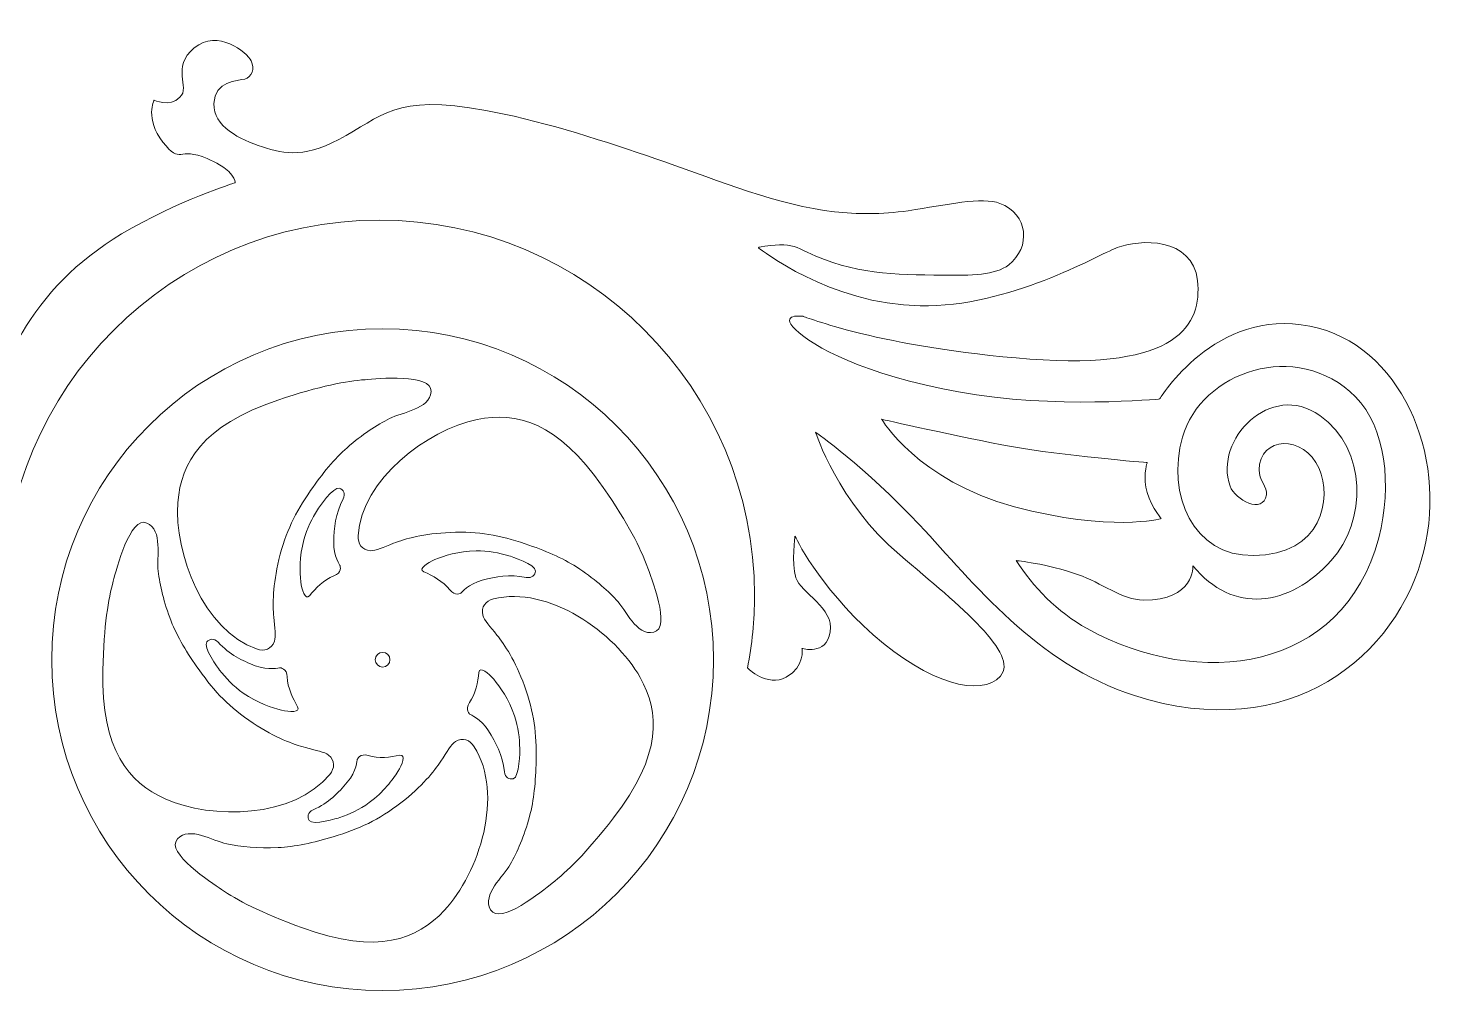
# Model space of a CAD drawing. Header units: millimetres. Extents: x -329 to 352, y -94 to 146.
# Drawn here: x -54.9 to 28.7, y -55 to 1.7 of the extents above; entities that cross this region are included whole.
import ezdxf

# ---------------------------------------------------------------- set-up
doc = ezdxf.new("R2010")
doc.units = ezdxf.units.MM
doc.header["$MEASUREMENT"] = 0
doc.layers.add('Layer 1', color=7, linetype='Continuous')

msp = doc.modelspace()

# ---------------------------------------------------------------- linework, layer by layer
at = {"layer": 'Layer 1', "lineweight": 9}
for points, knots in [([(-12.5333, -35.9726), (-12.263, -34.589), (-12.1198, -33.1599), (-12.1198, -31.698), (-12.1198, -31.698), (-12.1198, -19.4803), (-22.0279, -9.5722), (-34.2443, -9.5722), (-34.2443, -9.5722), (-46.4617, -9.5722), (-56.3698, -19.4803), (-56.3698, -31.698), (-56.3698, -31.698), (-56.3698, -32.9518), (-56.264, -34.1812), (-56.0625, -35.3786), (-56.0625, -35.3786), (-55.8614, -36.5762), (-58.1146, -37.0998), (-58.5457, -35.4914), (-58.5457, -35.4914), (-58.9786, -33.8835), (-58.7525, -32.9352), (-58.7525, -32.9352), (-58.7525, -32.9352), (-61.8985, -38.1401), (-71.9047, -38.169), (-75.7327, -33.8009), (-75.7327, -33.8009), (-75.7327, -33.8009), (-76.9166, -33.4922), (-78.121, -33.7388), (-78.121, -33.7388), (-79.3268, -33.9868), (-79.3473, -34.3368), (-79.3473, -34.3368), (-79.3473, -34.3368), (-79.3473, -34.3368), (-79.7992, -34.3989), (-79.9442, -33.8835), (-79.9442, -33.8835), (-80.0888, -33.3681), (-79.9756, -32.9148), (-79.6242, -32.5743), (-79.6242, -32.5743), (-79.2742, -32.2339), (-78.4406, -32.1305), (-78.4406, -32.1305), (-78.4406, -32.1305), (-78.4406, -32.1305), (-80.2871, -30.4838), (-82.5597, -31.1205), (-82.5597, -31.1205), (-85.1984, -31.8592), (-85.9096, -36.0788), (-82.838, -36.0068), (-82.838, -36.0068), (-82.3942, -35.9973), (-81.7356, -35.6777), (-82.0234, -34.9348), (-82.0234, -34.9348), (-82.3127, -34.1922), (-83.2292, -35.0177), (-83.6205, -34.1618), (-83.6205, -34.1618), (-84.012, -33.306), (-83.2705, -32.5838), (-82.765, -32.533), (-82.765, -32.533), (-80.2528, -32.2752), (-79.0319, -37.2871), (-82.5498, -37.5326), (-82.5498, -37.5326), (-85.9633, -37.7707), (-86.2222, -34.2225), (-86.3986, -34.4539), (-86.3986, -34.4539), (-88.3089, -36.9523), (-92.1591, -35.2078), (-89.1189, -32.1513), (-89.1189, -32.1513), (-89.1189, -32.1513), (-88.8709, -33.7706), (-88.0581, -33.7911), (-88.0581, -33.7911), (-87.3222, -33.809), (-86.8286, -33.3212), (-86.4099, -32.7384), (-86.4099, -32.7384), (-84.5289, -30.1267), (-82.7085, -28.6691), (-79.2026, -29.3595), (-79.2026, -29.3595), (-76.4411, -29.9024), (-74.3837, -31.4705), (-74.3837, -31.4705), (-74.3837, -31.4705), (-74.3837, -31.4705), (-76.0925, -25.7393), (-71.0475, -23.8417), (-71.0475, -23.8417), (-68.3438, -22.826), (-66.1167, -23.8184), (-65.0241, -25.0944), (-65.0241, -25.0944), (-64.0773, -26.1996), (-64.0854, -27.5529), (-64.0854, -27.5529), (-64.0854, -27.5529), (-64.0854, -27.5529), (-63.7767, -27.4396), (-63.1498, -27.4605), (-63.1498, -27.4605), (-62.5215, -27.4809), (-62.2224, -28.1618), (-62.2224, -28.1618), (-62.2224, -28.1618), (-60.1142, -28.4941), (-58.9814, -25.5022), (-58.4646, -23.9037), (-58.4646, -23.9037), (-56.5987, -18.1351), (-54.85, -13.6552), (-49.419, -10.3878), (-49.419, -10.3878), (-46.1064, -8.3939), (-42.7053, -7.3867), (-42.73, -7.3673), (-42.73, -7.3673), (-42.755, -7.3479), (-42.6683, -6.6864), (-44.3768, -5.9452), (-44.3768, -5.9452), (-46.087, -5.2023), (-45.9216, -6.3573), (-46.9923, -4.9751), (-46.9923, -4.9751), (-48.0629, -3.5943), (-47.5077, -2.5014), (-47.5077, -2.5014), (-47.5077, -2.5014), (-47.5077, -2.5014), (-46.6176, -2.9466), (-45.9837, -2.336), (-45.9837, -2.336), (-45.3497, -1.7257), (-46.5308, -0.583), (-45.1388, 0.5716), (-45.1388, 0.5716), (-43.7485, 1.7252), (-42.0396, 0.3028), (-41.7874, -0.1918), (-41.7874, -0.1918), (-41.5517, -0.6546), (-41.757, -1.1563), (-42.168, -1.2582), (-42.168, -1.2582), (-42.5801, -1.3616), (-43.9457, -1.3672), (-43.9855, -2.7082), (-43.9855, -2.7082), (-44.0268, -4.0477), (-42.4615, -4.8315), (-41.1234, -5.2644), (-41.1234, -5.2644), (-39.7854, -5.6969), (-38.5697, -5.9452), (-36.1803, -4.5835), (-36.1803, -4.5835), (-33.792, -3.2236), (-32.9584, -2.0259), (-26.8716, -3.3255), (-26.8716, -3.3255), (-23.734, -3.9965), (-20.1536, -5.179), (-17.4115, -6.1407), (-17.4115, -6.1407), (-14.2612, -7.2445), (-10.7154, -8.704), (-7.3972, -9.08), (-7.3972, -9.08), (-6.1046, -9.2275), (-4.6399, -9.2483), (-3.0647, -9.0169), (-3.0647, -9.0169), (-0.7921, -8.6817), (1.2872, -8.1829), (2.3427, -8.5854), (2.3427, -8.5854), (4.0296, -9.2275), (4.1824, -11.1762), (2.8609, -12.2081), (2.8609, -12.2081), (2.0686, -12.8269), (0.6518, -12.8396), (-1.0239, -12.8174), (-1.0239, -12.8174), (-3.9054, -12.7803), (-6.2686, -12.7775), (-9.0136, -11.4669), (-9.0136, -11.4669), (-9.6214, -11.1762), (-9.9287, -11.0013), (-10.6438, -11.0369), (-10.6438, -11.0369), (-12.2493, -11.1198), (-11.8372, -11.2436), (-11.8372, -11.2436), (-11.8372, -11.2436), (-11.8372, -11.2436), (-7.6783, -14.5428), (-2.3645, -14.6253), (-2.3645, -14.6253), (2.9491, -14.7079), (7.9638, -11.6874), (9.262, -11.1928), (9.262, -11.1928), (10.5585, -10.6979), (13.6993, -10.5423), (13.9872, -13.1412), (13.9872, -13.1412), (14.2764, -15.7387), (12.8339, -18.4191), (4.1027, -17.7591), (4.1027, -17.7591), (-4.63, -17.099), (-9.2426, -15.2441), (-9.2426, -15.2441), (-9.2426, -15.2441), (-9.2426, -15.2441), (-10.7253, -15.0374), (-9.6959, -16.0269), (-9.6959, -16.0269), (-8.6665, -17.0175), (-5.7423, -18.6671), (-0.0993, -19.6979), (-0.0993, -19.6979), (5.5441, -20.7287), (11.7629, -20.11), (11.7629, -20.11), (11.7629, -20.11), (11.7629, -20.11), (15.018, -14.7079), (20.6197, -15.8216), (20.6197, -15.8216), (25.9513, -16.8814), (28.7308, -23.3965), (27.3377, -29.0603), (27.3377, -29.0603), (25.808, -35.2822), (19.4333, -40.5298), (10.2802, -37.5943), (10.2802, -37.5943), (4.4939, -35.7398), (0.8077, -30.9551), (-2.4004, -27.5225), (-2.4004, -27.5225), (-5.6086, -24.0897), (-8.5176, -22.0792), (-8.5176, -22.0792), (-8.5176, -22.0792), (-8.5176, -22.0792), (-7.225, -26.2134), (-3.5593, -29.3055), (-3.5593, -29.3055), (0.1075, -32.3993), (3.4853, -35.1623), (2.3716, -36.4397), (2.3716, -36.4397), (1.2596, -37.7185), (-1.8699, -36.893), (-5.1235, -34.0073), (-5.1235, -34.0073), (-8.3783, -31.1205), (-9.7372, -28.1921), (-9.7372, -28.1921), (-9.7372, -28.1921), (-9.7372, -28.1921), (-9.9439, -29.7588), (-9.6751, -30.6464), (-9.6751, -30.6464), (-9.4077, -31.5326), (-7.4095, -32.4198), (-7.6575, -33.8422), (-7.6575, -33.8422), (-7.9045, -35.2643), (-9.3251, -34.8109), (-9.3251, -34.8109), (-9.3251, -34.8109), (-9.3251, -34.8109), (-9.1198, -35.883), (-10.2526, -36.5018), (-10.2526, -36.5018), (-11.3853, -37.1206), (-12.5333, -35.9726), (-12.5333, -35.9726)], [0, 0, 0, 0, 0.0133333, 0.0133333, 0.0133333, 0.0133333, 0.0266667, 0.0266667, 0.0266667, 0.0266667, 0.04, 0.04, 0.04, 0.04, 0.0533333, 0.0533333, 0.0533333, 0.0533333, 0.0666667, 0.0666667, 0.0666667, 0.0666667, 0.08, 0.08, 0.08, 0.08, 0.0933333, 0.0933333, 0.0933333, 0.0933333, 0.1066667, 0.1066667, 0.1066667, 0.1066667, 0.12, 0.12, 0.12, 0.12, 0.1333333, 0.1333333, 0.1333333, 0.1333333, 0.1466667, 0.1466667, 0.1466667, 0.1466667, 0.16, 0.16, 0.16, 0.16, 0.1733333, 0.1733333, 0.1733333, 0.1733333, 0.1866667, 0.1866667, 0.1866667, 0.1866667, 0.2, 0.2, 0.2, 0.2, 0.2133333, 0.2133333, 0.2133333, 0.2133333, 0.2266667, 0.2266667, 0.2266667, 0.2266667, 0.24, 0.24, 0.24, 0.24, 0.2533333, 0.2533333, 0.2533333, 0.2533333, 0.2666667, 0.2666667, 0.2666667, 0.2666667, 0.28, 0.28, 0.28, 0.28, 0.2933333, 0.2933333, 0.2933333, 0.2933333, 0.3066667, 0.3066667, 0.3066667, 0.3066667, 0.32, 0.32, 0.32, 0.32, 0.3333333, 0.3333333, 0.3333333, 0.3333333, 0.3466667, 0.3466667, 0.3466667, 0.3466667, 0.36, 0.36, 0.36, 0.36, 0.3733333, 0.3733333, 0.3733333, 0.3733333, 0.3866667, 0.3866667, 0.3866667, 0.3866667, 0.4, 0.4, 0.4, 0.4, 0.4133333, 0.4133333, 0.4133333, 0.4133333, 0.4266667, 0.4266667, 0.4266667, 0.4266667, 0.44, 0.44, 0.44, 0.44, 0.4533333, 0.4533333, 0.4533333, 0.4533333, 0.4666667, 0.4666667, 0.4666667, 0.4666667, 0.48, 0.48, 0.48, 0.48, 0.4933333, 0.4933333, 0.4933333, 0.4933333, 0.5066667, 0.5066667, 0.5066667, 0.5066667, 0.52, 0.52, 0.52, 0.52, 0.5333333, 0.5333333, 0.5333333, 0.5333333, 0.5466667, 0.5466667, 0.5466667, 0.5466667, 0.56, 0.56, 0.56, 0.56, 0.5733333, 0.5733333, 0.5733333, 0.5733333, 0.5866667, 0.5866667, 0.5866667, 0.5866667, 0.6, 0.6, 0.6, 0.6, 0.6133333, 0.6133333, 0.6133333, 0.6133333, 0.6266667, 0.6266667, 0.6266667, 0.6266667, 0.64, 0.64, 0.64, 0.64, 0.6533333, 0.6533333, 0.6533333, 0.6533333, 0.6666667, 0.6666667, 0.6666667, 0.6666667, 0.68, 0.68, 0.68, 0.68, 0.6933333, 0.6933333, 0.6933333, 0.6933333, 0.7066667, 0.7066667, 0.7066667, 0.7066667, 0.72, 0.72, 0.72, 0.72, 0.7333333, 0.7333333, 0.7333333, 0.7333333, 0.7466667, 0.7466667, 0.7466667, 0.7466667, 0.76, 0.76, 0.76, 0.76, 0.7733333, 0.7733333, 0.7733333, 0.7733333, 0.7866667, 0.7866667, 0.7866667, 0.7866667, 0.8, 0.8, 0.8, 0.8, 0.8133333, 0.8133333, 0.8133333, 0.8133333, 0.8266667, 0.8266667, 0.8266667, 0.8266667, 0.84, 0.84, 0.84, 0.84, 0.8533333, 0.8533333, 0.8533333, 0.8533333, 0.8666667, 0.8666667, 0.8666667, 0.8666667, 0.88, 0.88, 0.88, 0.88, 0.8933333, 0.8933333, 0.8933333, 0.8933333, 0.9066667, 0.9066667, 0.9066667, 0.9066667, 0.92, 0.92, 0.92, 0.92, 0.9333333, 0.9333333, 0.9333333, 0.9333333, 0.9466667, 0.9466667, 0.9466667, 0.9466667, 0.96, 0.96, 0.96, 0.96, 0.9733333, 0.9733333, 0.9733333, 0.9733333, 1, 1, 1, 1]), ([(-34.04, -15.9772), (-23.2722, -15.9772), (-14.5395, -24.7098), (-14.5395, -35.4777), (-14.5395, -35.4777), (-14.5395, -46.2459), (-23.2722, -54.9785), (-34.04, -54.9785), (-34.04, -54.9785), (-44.8068, -54.9785), (-53.5395, -46.2459), (-53.5395, -35.4777), (-53.5395, -35.4777), (-53.5395, -24.7098), (-44.8068, -15.9772), (-34.04, -15.9772)], [0, 0, 0, 0, 0.2, 0.2, 0.2, 0.2, 0.4, 0.4, 0.4, 0.4, 0.6, 0.6, 0.6, 0.6, 1, 1, 1, 1]), ([(3.299, -29.6364), (4.2928, -31.1632), (5.7092, -32.6639), (7.483, -33.6464), (7.483, -33.6464), (14.0355, -37.2776), (22.5889, -36.2302), (24.6696, -28.2969), (24.6696, -28.2969), (25.4814, -25.2006), (25.0679, -21.7582), (23.3068, -19.9929), (23.3068, -19.9929), (19.8165, -16.4926), (14.1882, -18.5405), (13.1052, -22.3656), (13.1052, -22.3656), (12.1488, -25.7421), (13.7197, -29.3799), (17.2807, -29.3401), (17.2807, -29.3401), (21.3637, -29.2945), (21.9204, -25.964), (21.1545, -24.2054), (21.1545, -24.2054), (20.2684, -22.1769), (17.6472, -22.3011), (17.6155, -24.2978), (17.6155, -24.2978), (17.6074, -24.863), (18.1214, -25.3286), (18.0497, -25.7639), (18.0497, -25.7639), (17.8582, -26.9408), (16.2029, -26.0673), (15.9108, -25.2485), (15.9108, -25.2485), (14.9298, -22.4993), (18.3171, -19.0421), (21.1958, -21.0829), (21.1958, -21.0829), (24.029, -23.092), (23.9602, -27.3268), (21.8696, -29.6378), (21.8696, -29.6378), (19.4196, -32.3443), (16.064, -32.8445), (13.7212, -29.938), (13.7212, -29.938), (13.7212, -29.938), (13.8217, -31.9996), (10.8012, -31.9693), (10.8012, -31.9693), (9.5499, -31.957), (8.2958, -30.9357), (6.9662, -30.47), (6.9662, -30.47), (5.0837, -29.8085), (3.299, -29.6364), (3.299, -29.6364)], [0, 0, 0, 0, 0.0625, 0.0625, 0.0625, 0.0625, 0.125, 0.125, 0.125, 0.125, 0.1875, 0.1875, 0.1875, 0.1875, 0.25, 0.25, 0.25, 0.25, 0.3125, 0.3125, 0.3125, 0.3125, 0.375, 0.375, 0.375, 0.375, 0.4375, 0.4375, 0.4375, 0.4375, 0.5, 0.5, 0.5, 0.5, 0.5625, 0.5625, 0.5625, 0.5625, 0.625, 0.625, 0.625, 0.625, 0.6875, 0.6875, 0.6875, 0.6875, 0.75, 0.75, 0.75, 0.75, 0.8125, 0.8125, 0.8125, 0.8125, 0.875, 0.875, 0.875, 0.875, 1, 1, 1, 1]), ([(-40.4549, -32.9617), (-40.5198, -32.2282), (-40.5198, -31.1039), (-40.1477, -29.5676), (-40.1477, -29.5676), (-39.7494, -27.9289), (-39.1913, -26.836), (-38.2804, -25.5117), (-38.2804, -25.5117), (-37.5943, -24.5141), (-36.8735, -23.6321), (-36.1362, -22.9844), (-36.1362, -22.9844), (-35.2458, -22.2005), (-34.3709, -21.6477), (-33.6336, -21.2646), (-33.6336, -21.2646), (-32.902, -20.8843), (-31.2566, -20.7316), (-31.185, -19.6718), (-31.185, -19.6718), (-31.112, -18.5955), (-34.3614, -18.9194), (-35.0765, -18.9758), (-35.0765, -18.9758), (-36.1376, -19.0598), (-37.7029, -19.3286), (-40.2136, -20.1802), (-40.2136, -20.1802), (-44.7105, -21.7042), (-45.9216, -23.8706), (-46.1022, -26.2063), (-46.1022, -26.2063), (-46.3364, -29.2229), (-44.5987, -33.7484), (-41.4649, -34.8441), (-41.4649, -34.8441), (-41.0074, -35.0025), (-40.5791, -34.866), (-40.4122, -34.3947), (-40.4122, -34.3947), (-40.3103, -34.1068), (-40.4013, -33.5967), (-40.4549, -32.9617)], [0, 0, 0, 0, 0.0833333, 0.0833333, 0.0833333, 0.0833333, 0.1666667, 0.1666667, 0.1666667, 0.1666667, 0.25, 0.25, 0.25, 0.25, 0.3333333, 0.3333333, 0.3333333, 0.3333333, 0.4166667, 0.4166667, 0.4166667, 0.4166667, 0.5, 0.5, 0.5, 0.5, 0.5833333, 0.5833333, 0.5833333, 0.5833333, 0.6666667, 0.6666667, 0.6666667, 0.6666667, 0.75, 0.75, 0.75, 0.75, 0.8333333, 0.8333333, 0.8333333, 0.8333333, 1, 1, 1, 1]), ([(-33.3913, -28.6165), (-32.7033, -28.3533), (-31.6231, -28.0418), (-30.0437, -27.9773), (-30.0437, -27.9773), (-28.3599, -27.9067), (-27.1541, -28.1413), (-25.6316, -28.6511), (-25.6316, -28.6511), (-24.4822, -29.037), (-23.4362, -29.4847), (-22.6093, -30.0139), (-22.6093, -30.0139), (-21.6117, -30.6549), (-20.8373, -31.3438), (-20.2669, -31.946), (-20.2669, -31.946), (-19.6989, -32.544), (-19.0967, -34.0832), (-18.0592, -33.8598), (-18.0592, -33.8598), (-17.0047, -33.6327), (-18.2119, -30.5995), (-18.4642, -29.9271), (-18.4642, -29.9271), (-18.8392, -28.9308), (-19.5281, -27.5003), (-21.0398, -25.3216), (-21.0398, -25.3216), (-23.7463, -21.4205), (-26.1618, -20.854), (-28.4577, -21.3253), (-28.4577, -21.3253), (-31.4206, -21.9331), (-35.2913, -24.8517), (-35.479, -28.166), (-35.479, -28.166), (-35.5065, -28.6497), (-35.2557, -29.0243), (-34.7583, -29.0547), (-34.7583, -29.0547), (-34.4521, -29.0726), (-33.9878, -28.8455), (-33.3913, -28.6165)], [0, 0, 0, 0, 0.0833333, 0.0833333, 0.0833333, 0.0833333, 0.1666667, 0.1666667, 0.1666667, 0.1666667, 0.25, 0.25, 0.25, 0.25, 0.3333333, 0.3333333, 0.3333333, 0.3333333, 0.4166667, 0.4166667, 0.4166667, 0.4166667, 0.5, 0.5, 0.5, 0.5, 0.5833333, 0.5833333, 0.5833333, 0.5833333, 0.6666667, 0.6666667, 0.6666667, 0.6666667, 0.75, 0.75, 0.75, 0.75, 0.8333333, 0.8333333, 0.8333333, 0.8333333, 1, 1, 1, 1]), ([(11.0217, -23.8625), (11.0217, -23.8625), (10.8164, -24.4396), (10.9402, -25.305), (10.9402, -25.305), (11.063, -26.1721), (11.8458, -27.1613), (11.8458, -27.1613), (11.8458, -27.1613), (11.8458, -27.1613), (8.8803, -27.9868), (3.1957, -26.46), (3.1957, -26.46), (-2.4872, -24.9346), (-4.63, -21.3062), (-4.63, -21.3062), (-4.63, -21.3062), (-4.63, -21.3062), (0.0662, -22.3783), (3.0316, -22.9142), (3.0316, -22.9142), (5.9974, -23.4504), (11.0217, -23.8625), (11.0217, -23.8625)], [0, 0, 0, 0, 0.1428571, 0.1428571, 0.1428571, 0.1428571, 0.2857143, 0.2857143, 0.2857143, 0.2857143, 0.4285714, 0.4285714, 0.4285714, 0.4285714, 0.5714286, 0.5714286, 0.5714286, 0.5714286, 0.7142857, 0.7142857, 0.7142857, 0.7142857, 1, 1, 1, 1]), ([(-38.8565, -30.8905), (-38.9253, -30.3158), (-38.9514, -29.4159), (-38.6801, -28.4154), (-38.6801, -28.4154), (-38.4967, -27.7402), (-38.1866, -27.1324), (-37.8779, -26.6445), (-37.8779, -26.6445), (-37.8147, -26.5439), (-36.9356, -25.239), (-36.573, -25.3755), (-36.573, -25.3755), (-36.3511, -25.4595), (-36.2022, -25.6952), (-36.3648, -26.0052), (-36.3648, -26.0052), (-36.8361, -26.9091), (-36.8982, -27.7113), (-36.9204, -28.5407), (-36.9204, -28.5407), (-36.9423, -29.369), (-36.5426, -29.9504), (-36.5426, -29.9504), (-36.5426, -29.9504), (-36.5426, -29.9504), (-36.4255, -30.3557), (-36.9053, -30.5388), (-36.9053, -30.5388), (-37.499, -30.7649), (-37.9855, -31.2803), (-38.352, -31.709), (-38.352, -31.709), (-38.6124, -32.0176), (-38.8025, -31.3396), (-38.8565, -30.8905)], [0, 0, 0, 0, 0.1, 0.1, 0.1, 0.1, 0.2, 0.2, 0.2, 0.2, 0.3, 0.3, 0.3, 0.3, 0.4, 0.4, 0.4, 0.4, 0.5, 0.5, 0.5, 0.5, 0.6, 0.6, 0.6, 0.6, 0.7, 0.7, 0.7, 0.7, 0.8, 0.8, 0.8, 0.8, 1, 1, 1, 1]), ([(-38.5863, -40.6565), (-39.2975, -40.4677), (-40.3558, -40.0874), (-41.6731, -39.2136), (-41.6731, -39.2136), (-43.0789, -38.2837), (-43.9178, -37.3876), (-44.8537, -36.0813), (-44.8537, -36.0813), (-45.5593, -35.096), (-46.1435, -34.1191), (-46.5033, -33.2054), (-46.5033, -33.2054), (-46.9372, -32.1016), (-47.1591, -31.0902), (-47.2692, -30.2675), (-47.2692, -30.2675), (-47.3796, -29.4501), (-46.9647, -27.8517), (-47.9363, -27.4231), (-47.9363, -27.4231), (-48.923, -26.9891), (-49.7238, -30.1546), (-49.914, -30.8475), (-49.914, -30.8475), (-50.1937, -31.8744), (-50.4735, -33.4369), (-50.5257, -36.0869), (-50.5257, -36.0869), (-50.6195, -40.8357), (-48.9932, -42.7096), (-46.8575, -43.6745), (-46.8575, -43.6745), (-44.0998, -44.9187), (-39.2534, -44.821), (-37.1586, -42.2454), (-37.1586, -42.2454), (-36.8527, -41.8707), (-36.8375, -41.4185), (-37.2221, -41.1031), (-37.2221, -41.1031), (-37.4591, -40.9087), (-37.9689, -40.8219), (-38.5863, -40.6565)], [0, 0, 0, 0, 0.0833333, 0.0833333, 0.0833333, 0.0833333, 0.1666667, 0.1666667, 0.1666667, 0.1666667, 0.25, 0.25, 0.25, 0.25, 0.3333333, 0.3333333, 0.3333333, 0.3333333, 0.4166667, 0.4166667, 0.4166667, 0.4166667, 0.5, 0.5, 0.5, 0.5, 0.5833333, 0.5833333, 0.5833333, 0.5833333, 0.6666667, 0.6666667, 0.6666667, 0.6666667, 0.75, 0.75, 0.75, 0.75, 0.8333333, 0.8333333, 0.8333333, 0.8333333, 1, 1, 1, 1]), ([(-30.9589, -29.5814), (-30.4269, -29.358), (-29.5686, -29.0836), (-28.5321, -29.0684), (-28.5321, -29.0684), (-27.8322, -29.0589), (-27.1623, -29.1884), (-26.6084, -29.3496), (-26.6084, -29.3496), (-26.4941, -29.3842), (-24.9976, -29.8678), (-25.0294, -30.2552), (-25.0294, -30.2552), (-25.0484, -30.4908), (-25.2347, -30.699), (-25.5776, -30.6284), (-25.5776, -30.6284), (-26.5752, -30.4245), (-27.3637, -30.5871), (-28.167, -30.7939), (-28.167, -30.7939), (-28.9688, -31.002), (-29.4169, -31.5463), (-29.4169, -31.5463), (-29.4169, -31.5463), (-29.4169, -31.5463), (-29.7753, -31.7696), (-30.0826, -31.3604), (-30.0826, -31.3604), (-30.4657, -30.8517), (-31.094, -30.5264), (-31.608, -30.2936), (-31.608, -30.2936), (-31.9759, -30.1267), (-31.3765, -29.7577), (-30.9589, -29.5814)], [0, 0, 0, 0, 0.1, 0.1, 0.1, 0.1, 0.2, 0.2, 0.2, 0.2, 0.3, 0.3, 0.3, 0.3, 0.4, 0.4, 0.4, 0.4, 0.5, 0.5, 0.5, 0.5, 0.6, 0.6, 0.6, 0.6, 0.7, 0.7, 0.7, 0.7, 0.8, 0.8, 0.8, 0.8, 1, 1, 1, 1]), ([(-27.303, -34.0239), (-26.8441, -34.5986), (-26.2211, -35.5355), (-25.6824, -37.0211), (-25.6824, -37.0211), (-25.1077, -38.6061), (-24.9659, -39.8257), (-24.992, -41.4308), (-24.992, -41.4308), (-25.0128, -42.6437), (-25.1243, -43.7764), (-25.3793, -44.7243), (-25.3793, -44.7243), (-25.688, -45.8695), (-26.111, -46.8149), (-26.5121, -47.5413), (-26.5121, -47.5413), (-26.9114, -48.2634), (-28.1973, -49.3009), (-27.671, -50.2227), (-27.671, -50.2227), (-27.1362, -51.1601), (-24.6089, -49.0928), (-24.0441, -48.649), (-24.0441, -48.649), (-23.2073, -47.9918), (-22.0526, -46.9017), (-20.432, -44.803), (-20.432, -44.803), (-17.53, -41.0452), (-17.7202, -38.5701), (-18.861, -36.5251), (-18.861, -36.5251), (-20.3357, -33.8835), (-24.2878, -31.075), (-27.5041, -31.8977), (-27.5041, -31.8977), (-27.9726, -32.0176), (-28.2552, -32.3704), (-28.1324, -32.8527), (-28.1324, -32.8527), (-28.058, -33.1504), (-27.7013, -33.5236), (-27.303, -34.0239)], [0, 0, 0, 0, 0.0833333, 0.0833333, 0.0833333, 0.0833333, 0.1666667, 0.1666667, 0.1666667, 0.1666667, 0.25, 0.25, 0.25, 0.25, 0.3333333, 0.3333333, 0.3333333, 0.3333333, 0.4166667, 0.4166667, 0.4166667, 0.4166667, 0.5, 0.5, 0.5, 0.5, 0.5833333, 0.5833333, 0.5833333, 0.5833333, 0.6666667, 0.6666667, 0.6666667, 0.6666667, 0.75, 0.75, 0.75, 0.75, 0.8333333, 0.8333333, 0.8333333, 0.8333333, 1, 1, 1, 1]), ([(-39.9921, -38.4502), (-40.5541, -38.3193), (-41.4085, -38.0381), (-42.2587, -37.443), (-42.2587, -37.443), (-42.8319, -37.0405), (-43.298, -36.5431), (-43.6522, -36.0883), (-43.6522, -36.0883), (-43.7252, -35.9931), (-44.6537, -34.7241), (-44.4018, -34.4292), (-44.4018, -34.4292), (-44.2473, -34.2486), (-43.976, -34.1893), (-43.7389, -34.4472), (-43.7389, -34.4472), (-43.05, -35.1969), (-42.3155, -35.5274), (-41.5436, -35.8305), (-41.5436, -35.8305), (-40.7707, -36.1324), (-40.0884, -35.9532), (-40.0884, -35.9532), (-40.0884, -35.9532), (-40.0884, -35.9532), (-39.6682, -35.9836), (-39.6584, -36.4947), (-39.6584, -36.4947), (-39.6474, -37.1315), (-39.3278, -37.7626), (-39.0495, -38.2519), (-39.0495, -38.2519), (-38.848, -38.6033), (-39.5497, -38.5521), (-39.9921, -38.4502)], [0, 0, 0, 0, 0.1, 0.1, 0.1, 0.1, 0.2, 0.2, 0.2, 0.2, 0.3, 0.3, 0.3, 0.3, 0.4, 0.4, 0.4, 0.4, 0.5, 0.5, 0.5, 0.5, 0.6, 0.6, 0.6, 0.6, 0.7, 0.7, 0.7, 0.7, 0.8, 0.8, 0.8, 0.8, 1, 1, 1, 1]), ([(-34.04, -35.0452), (-33.8005, -35.0452), (-33.6061, -35.2381), (-33.6061, -35.4777), (-33.6061, -35.4777), (-33.6061, -35.7176), (-33.8005, -35.9105), (-34.04, -35.9105), (-34.04, -35.9105), (-34.2785, -35.9105), (-34.4729, -35.7176), (-34.4729, -35.4777), (-34.4729, -35.4777), (-34.4729, -35.2381), (-34.2785, -35.0452), (-34.04, -35.0452)], [0, 0, 0, 0, 0.2, 0.2, 0.2, 0.2, 0.4, 0.4, 0.4, 0.4, 0.6, 0.6, 0.6, 0.6, 1, 1, 1, 1]), ([(-27.4875, -36.6341), (-27.1143, -37.0736), (-26.5946, -37.8081), (-26.2666, -38.792), (-26.2666, -38.792), (-26.0447, -39.4563), (-25.9678, -40.1343), (-25.954, -40.7101), (-25.954, -40.7101), (-25.9512, -40.83), (-25.9607, -42.4024), (-26.3396, -42.4906), (-26.3396, -42.4906), (-26.5714, -42.5431), (-26.8247, -42.4288), (-26.862, -42.0799), (-26.862, -42.0799), (-26.9682, -41.0685), (-27.3609, -40.3644), (-27.8018, -39.6616), (-27.8018, -39.6616), (-28.2414, -38.9589), (-28.8958, -38.6968), (-28.8958, -38.6968), (-28.8958, -38.6968), (-28.8958, -38.6968), (-29.2172, -38.4227), (-28.9194, -38.0064), (-28.9194, -38.0064), (-28.5501, -37.4885), (-28.4301, -36.7897), (-28.3628, -36.2302), (-28.3628, -36.2302), (-28.3158, -35.8294), (-27.7824, -36.288), (-27.4875, -36.6341)], [0, 0, 0, 0, 0.1, 0.1, 0.1, 0.1, 0.2, 0.2, 0.2, 0.2, 0.3, 0.3, 0.3, 0.3, 0.4, 0.4, 0.4, 0.4, 0.5, 0.5, 0.5, 0.5, 0.6, 0.6, 0.6, 0.6, 0.7, 0.7, 0.7, 0.7, 0.8, 0.8, 0.8, 0.8, 1, 1, 1, 1]), ([(-30.5994, -41.4488), (-31.0072, -42.0619), (-31.7085, -42.9414), (-32.9584, -43.9073), (-32.9584, -43.9073), (-34.2908, -44.9381), (-35.4099, -45.4451), (-36.948, -45.9111), (-36.948, -45.9111), (-38.1082, -46.261), (-39.2202, -46.5009), (-40.2013, -46.5475), (-40.2013, -46.5475), (-41.3866, -46.6029), (-42.416, -46.4882), (-43.2302, -46.3284), (-43.2302, -46.3284), (-44.0391, -46.1686), (-45.4199, -45.2606), (-46.1378, -46.0434), (-46.1378, -46.0434), (-46.8656, -46.8385), (-44.1259, -48.6148), (-43.5308, -49.0169), (-43.5308, -49.0169), (-42.6503, -49.6124), (-41.2596, -50.3801), (-38.7669, -51.2825), (-38.7669, -51.2825), (-34.3021, -52.8989), (-32.0034, -51.9633), (-30.4036, -50.2517), (-30.4036, -50.2517), (-28.3377, -48.0401), (-26.8702, -43.4208), (-28.6355, -40.6081), (-28.6355, -40.6081), (-28.8933, -40.1989), (-29.3149, -40.0377), (-29.7379, -40.3009), (-29.7379, -40.3009), (-29.9972, -40.4635), (-30.2452, -40.9182), (-30.5994, -41.4488)], [0, 0, 0, 0, 0.0833333, 0.0833333, 0.0833333, 0.0833333, 0.1666667, 0.1666667, 0.1666667, 0.1666667, 0.25, 0.25, 0.25, 0.25, 0.3333333, 0.3333333, 0.3333333, 0.3333333, 0.4166667, 0.4166667, 0.4166667, 0.4166667, 0.5, 0.5, 0.5, 0.5, 0.5833333, 0.5833333, 0.5833333, 0.5833333, 0.6666667, 0.6666667, 0.6666667, 0.6666667, 0.75, 0.75, 0.75, 0.75, 0.8333333, 0.8333333, 0.8333333, 0.8333333, 1, 1, 1, 1]), ([(-33.1404, -42.069), (-33.4449, -42.5597), (-33.9864, -43.279), (-34.8228, -43.8921), (-34.8228, -43.8921), (-35.3894, -44.3056), (-36.0106, -44.5868), (-36.555, -44.7741), (-36.555, -44.7741), (-36.6682, -44.8139), (-38.1689, -45.2838), (-38.3672, -44.9505), (-38.3672, -44.9505), (-38.4885, -44.7466), (-38.4568, -44.4696), (-38.1358, -44.3289), (-38.1358, -44.3289), (-37.2055, -43.9168), (-36.6559, -43.3298), (-36.1196, -42.6959), (-36.1196, -42.6959), (-35.5848, -42.0619), (-35.5354, -41.3578), (-35.5354, -41.3578), (-35.5354, -41.3578), (-35.5354, -41.3578), (-35.3728, -40.9694), (-34.8849, -41.1249), (-34.8849, -41.1249), (-34.2785, -41.3193), (-33.5772, -41.2202), (-33.0247, -41.1126), (-33.0247, -41.1126), (-32.6278, -41.0368), (-32.902, -41.6845), (-33.1404, -42.069)], [0, 0, 0, 0, 0.1, 0.1, 0.1, 0.1, 0.2, 0.2, 0.2, 0.2, 0.3, 0.3, 0.3, 0.3, 0.4, 0.4, 0.4, 0.4, 0.5, 0.5, 0.5, 0.5, 0.6, 0.6, 0.6, 0.6, 0.7, 0.7, 0.7, 0.7, 0.8, 0.8, 0.8, 0.8, 1, 1, 1, 1])]:
    msp.add_open_spline(points, degree=3, knots=knots, dxfattribs=at)

doc.saveas('drawing.dxf')
